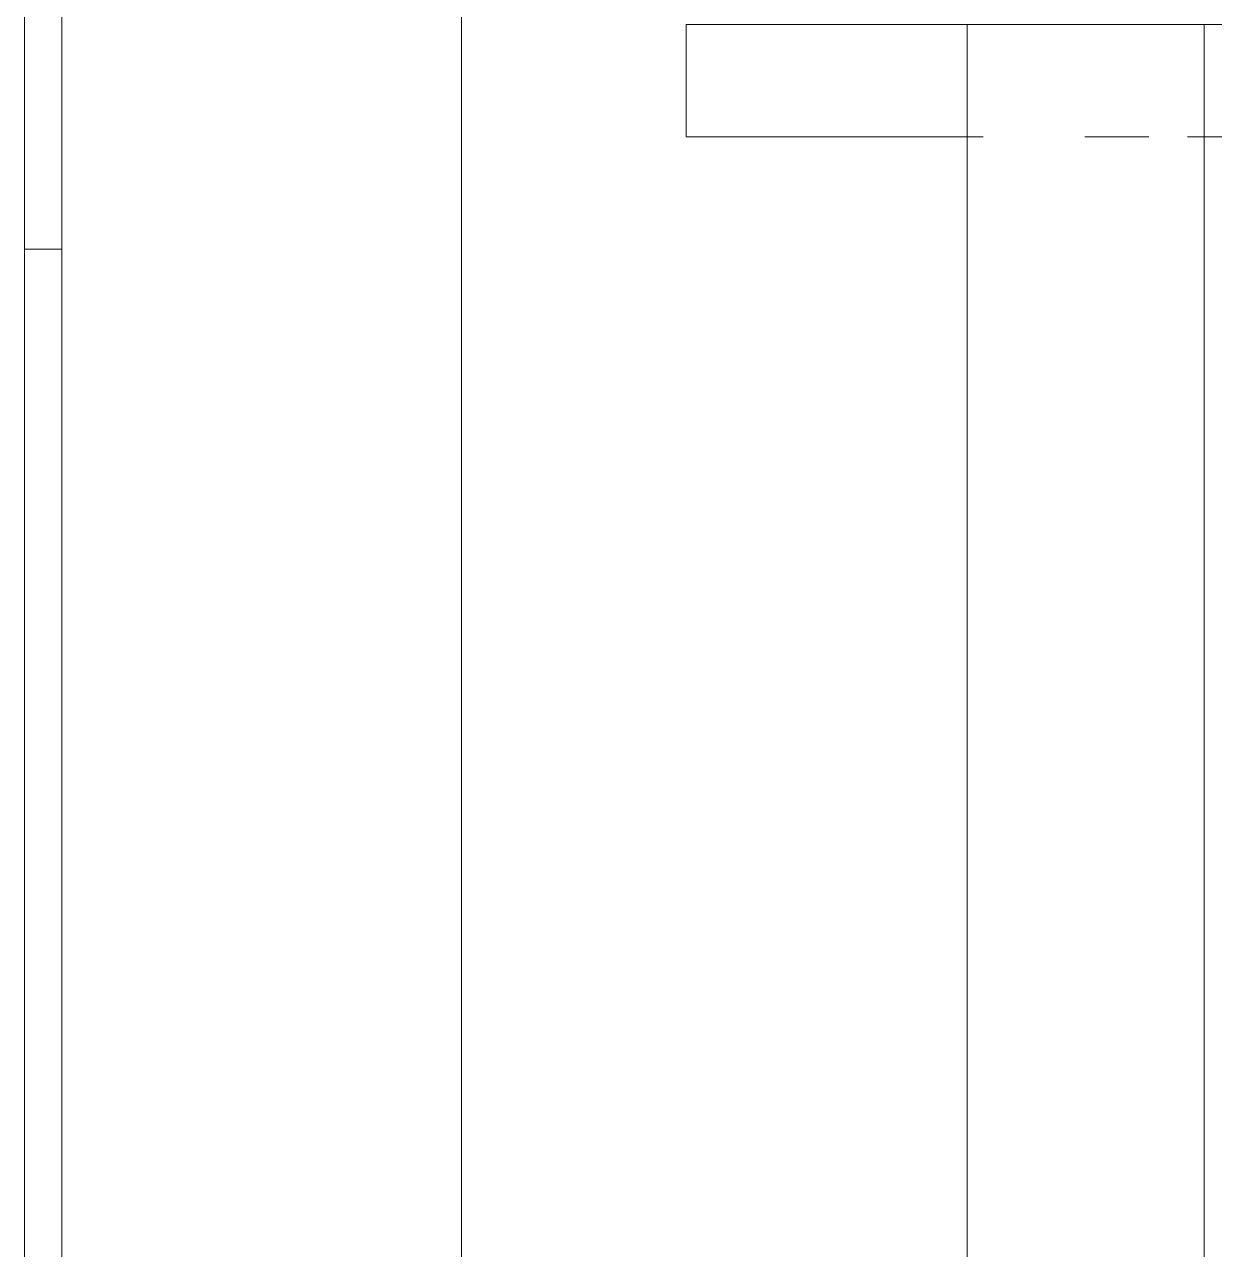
# Model space of a CAD drawing. Header units: millimetres. Extents: x 35540 to 832230, y -10956 to 416550.
# Drawn here: x 197633.1 to 197728.4, y 41959.3 to 42057.5 of the extents above; entities that cross this region are included whole.
import ezdxf

# ---------------------------------------------------------------- set-up
doc = ezdxf.new("R2010")
doc.units = ezdxf.units.MM
doc.layers.add('Q-CASE', color=31, linetype='Continuous', lineweight=5)

# ---------------------------------------------------------------- blocks, each defined once
blk = doc.blocks.new('DLN_Cat Ladder - 750x750x5000 _WDH_-9766194-2_F U_F_A_')
at = {"layer": 'Q-CASE'}
for p, q in [((-171.3, -708.803), (-171.3, -609)), ((-171.3, -708.803), (-171.3, -609)), ((-171.3, -609), (-171.3, -708.803)), ((-180.3, -699), (-180.3, -708.773)), ((-180.3, -699), (-180.3, -708.821)), ((-180.3, -699), (-180.3, -749)), ((-180.3, -708.821), (-180.3, -699)), ((-180.3, -699), (-180.3, -708.773)), ((-180.3, -708.773), (-180.3, -699)), ((-171.3, -708.851), (-171.3, -699)), ((-180.3, -707.824), (-180.3, -707.5)), ((-180.3, -707.5), (-180.3, -710.282)), ((-180.3, -708.773), (-180.3, -707.5)), ((-180.3, -707.5), (-180.3, -707.824)), ((-180.3, -708.773), (-180.3, -707.5)), ((-180.3, -707.5), (-180.3, -710.282)), ((-180.3, -708.773), (-180.3, -707.5)), ((-180.3, -707.5), (-180.3, -707.824)), ((-180.3, -707.824), (-180.3, -707.5)), ((-180.3, -707.5), (-180.3, -707.824)), ((269.7, -707.5), (-180.3, -707.5)), ((-180.3, -710.282), (-180.3, -707.5)), ((-180.3, -707.5), (-180.3, -710.282)), ((-171.3, -707.5), (-177.632, -707.5)), ((-171.3, -707.5), (-177.632, -707.5)), ((-171.3, -707.5), (-177.632, -707.5)), ((-171.3, -707.5), (-177.632, -707.5)), ((-171.3, -707.5), (-177.632, -707.5)), ((-171.3, -707.5), (-177.632, -707.5)), ((-171.3, -707.5), (-177.632, -707.5)), ((-171.3, -707.5), (-177.632, -707.5)), ((-171.3, -707.5), (-177.632, -707.5)), ((-171.3, -707.5), (-177.632, -707.5)), ((-171.3, -707.5), (-177.632, -707.5)), ((-171.3, -707.5), (-177.632, -707.5)), ((-171.3, -707.5), (-177.632, -707.5)), ((-171.3, -707.5), (-177.632, -707.5)), ((-171.3, -707.5), (-177.632, -707.5)), ((-171.3, -707.5), (-177.632, -707.5)), ((-171.3, -707.5), (-177.632, -707.5)), ((260.7, -707.5), (-171.3, -707.5)), ((260.7, -707.5), (-171.3, -707.5)), ((260.7, -707.5), (-171.3, -707.5)), ((260.7, -707.5), (-171.3, -707.5)), ((260.7, -707.5), (-171.3, -707.5)), ((260.7, -707.5), (-171.3, -707.5)), ((260.7, -707.5), (-171.3, -707.5)), ((260.7, -707.5), (-171.3, -707.5)), ((260.7, -707.5), (-171.3, -707.5)), ((260.7, -707.5), (-171.3, -707.5)), ((260.7, -707.5), (-171.3, -707.5)), ((260.7, -707.5), (-171.3, -707.5)), ((260.7, -707.5), (-171.3, -707.5)), ((260.7, -707.5), (-171.3, -707.5)), ((260.7, -707.5), (-171.3, -707.5)), ((-180.3, -710.282), (-180.3, -707.824)), ((-180.3, -707.824), (-180.3, -708.773)), ((-180.3, -707.824), (-180.3, -710.282)), ((-180.3, -710.282), (-180.3, -707.824)), ((-180.3, -707.824), (-180.3, -710.282)), ((-180.3, -710.282), (-180.3, -708.773)), ((-180.3, -708.773), (-180.3, -710.282)), ((-180.3, -710.282), (-180.3, -708.773)), ((-180.3, -710.282), (-180.3, -708.773)), ((-180.3, -716.9), (-180.3, -710.282)), ((-180.3, -710.282), (-180.3, -714.541)), ((-180.3, -712.25), (-180.3, -710.282)), ((-180.3, -710.282), (-180.3, -712.25)), ((-180.3, -712.25), (-180.3, -710.282)), ((-180.3, -710.282), (-180.3, -712.25)), ((-180.3, -712.25), (-180.3, -710.282)), ((-180.3, -710.282), (-180.3, -712.25)), ((-180.3, -712.25), (-180.3, -710.282)), ((-180.3, -710.282), (-180.3, -714.541)), ((-180.3, -714.541), (-180.3, -710.282)), ((-180.3, -710.282), (-180.3, -716.9)), ((-180.3, -711.941), (-180.3, -717.057)), ((-180.3, -717.057), (-180.3, -711.941)), ((-180.3, -714.541), (-180.3, -712.25)), ((-180.3, -712.25), (-180.3, -716.9)), ((-180.3, -714.541), (-180.3, -712.25)), ((-180.3, -712.25), (-180.3, -716.9)), ((-180.3, -714.541), (-180.3, -712.25)), ((-180.3, -712.25), (-180.3, -714.541)), ((-180.3, -716.9), (-180.3, -712.25)), ((-171.3, -717.057), (-171.3, -711.941)), ((-180.3, -714.541), (-180.3, -716.9)), ((-180.3, -716.9), (-180.3, -714.541)), ((-180.3, -716.9), (-180.3, -714.541)), ((-180.3, -716.9), (-180.3, -714.541)), ((-180.3, -714.541), (-180.3, -716.9)), ((-180.3, -714.541), (-180.3, -716.9)), ((-180.3, -716.9), (-180.3, -714.541)), ((-180.3, -717), (-180.3, -716.9)), ((-180.3, -716.9), (-180.3, -717)), ((-180.3, -717), (-180.3, -716.9)), ((-180.3, -716.9), (-180.3, -717)), ((-180.3, -717), (-180.3, -716.9)), ((-180.3, -716.9), (-180.3, -717)), ((-180.3, -717), (-180.3, -716.9)), ((-180.3, -716.9), (-180.3, -717)), ((-180.3, -717), (-180.3, -716.9)), ((-180.3, -716.9), (-180.3, -717)), ((-180.3, -717), (-180.3, -716.9)), ((-180.3, -716.9), (-180.3, -717)), ((-180.3, -723.718), (-180.3, -717)), ((-180.3, -717), (-180.3, -719.459)), ((-180.3, -721.75), (-180.3, -717)), ((-180.3, -717), (-180.3, -719.459)), ((-180.3, -719.459), (-180.3, -717)), ((-180.3, -717), (-180.3, -719.459)), ((-180.3, -719.459), (-180.3, -717)), ((-180.3, -717), (-180.3, -719.459)), ((-180.3, -719.459), (-180.3, -717)), ((-180.3, -717), (-180.3, -719.459)), ((-180.3, -719.459), (-180.3, -717)), ((-180.3, -717), (-180.3, -719.459)), ((-180.3, -719.459), (-180.3, -723.718)), ((-180.3, -719.459), (-180.3, -721.75)), ((-180.3, -721.75), (-180.3, -719.459)), ((-180.3, -719.459), (-180.3, -721.75)), ((-180.3, -721.75), (-180.3, -719.459)), ((-180.3, -719.459), (-180.3, -721.75)), ((-180.3, -721.75), (-180.3, -719.459)), ((-180.3, -719.459), (-180.3, -721.75)), ((-180.3, -723.718), (-180.3, -719.459)), ((-180.3, -719.459), (-180.3, -721.75)), ((-180.3, -723.718), (-180.3, -721.75)), ((-180.3, -721.75), (-180.3, -723.718)), ((-180.3, -723.718), (-180.3, -721.75)), ((-180.3, -721.75), (-180.3, -723.718)), ((-180.3, -723.718), (-180.3, -721.75)), ((-180.3, -721.75), (-180.3, -723.718)), ((-180.3, -723.718), (-180.3, -721.75)), ((-180.3, -721.75), (-180.3, -723.718)), ((-180.3, -721.75), (-180.3, -723.718)), ((-180.3, -726.5), (-180.3, -723.718)), ((-180.3, -723.718), (-180.3, -726.5)), ((-180.3, -726.5), (-180.3, -723.718)), ((-180.3, -723.718), (-180.3, -726.176)), ((-180.3, -726.5), (-180.3, -723.718)), ((-180.3, -723.718), (-180.3, -725.227)), ((-180.3, -726.176), (-180.3, -723.718)), ((-180.3, -723.718), (-180.3, -726.5)), ((-180.3, -726.5), (-180.3, -723.718)), ((-180.3, -723.718), (-180.3, -725.227)), ((-180.3, -726.5), (-180.3, -723.718)), ((-180.3, -723.718), (-180.3, -726.5)), ((-180.3, -725.227), (-180.3, -726.5)), ((-180.3, -725.227), (-180.3, -726.176)), ((-180.3, -725.227), (-180.3, -749)), ((-180.3, -725.227), (-180.3, -749)), ((-180.3, -749), (-180.3, -725.227)), ((-171.3, -749), (-171.3, -725.197)), ((-171.3, -749), (-171.3, -725.197)), ((-171.3, -725.197), (-171.3, -749)), ((-180.3, -725.331), (-180.3, -747.296)), ((-180.3, -742.301), (-180.3, -725.331)), ((-180.3, -726.176), (-180.3, -726.5)), ((-180.3, -726.5), (-180.3, -726.176)), ((-180.3, -726.176), (-180.3, -726.5)), ((-171.3, -749), (-171.3, -725.299)), ((-180.3, -726.5), (269.7, -726.5)), ((-178.853, -726.5), (-171.3, -726.5)), ((-178.853, -726.5), (-171.3, -726.5)), ((-178.853, -726.5), (-171.3, -726.5)), ((-178.853, -726.5), (-171.3, -726.5)), ((-178.853, -726.5), (-171.3, -726.5)), ((-178.853, -726.5), (-171.3, -726.5)), ((-178.853, -726.5), (-171.3, -726.5)), ((-178.853, -726.5), (-171.3, -726.5)), ((-178.853, -726.5), (-171.3, -726.5)), ((-178.853, -726.5), (-171.3, -726.5)), ((-178.853, -726.5), (-171.3, -726.5)), ((-178.853, -726.5), (-171.3, -726.5)), ((-178.853, -726.5), (-171.3, -726.5)), ((-178.853, -726.5), (-171.3, -726.5)), ((-178.853, -726.5), (-171.3, -726.5)), ((-178.853, -726.5), (-171.3, -726.5)), ((-178.853, -726.5), (-171.3, -726.5)), ((-171.3, -726.5), (260.7, -726.5)), ((-171.3, -726.5), (260.7, -726.5)), ((-171.3, -726.5), (260.7, -726.5)), ((-171.3, -726.5), (260.7, -726.5)), ((-171.3, -726.5), (260.7, -726.5)), ((-171.3, -726.5), (260.7, -726.5)), ((-171.3, -726.5), (260.7, -726.5)), ((-171.3, -726.5), (260.7, -726.5)), ((-171.3, -726.5), (260.7, -726.5)), ((-171.3, -726.5), (260.7, -726.5)), ((-171.3, -726.5), (260.7, -726.5)), ((-171.3, -726.5), (260.7, -726.5)), ((-171.3, -726.5), (260.7, -726.5)), ((-171.3, -726.5), (260.7, -726.5)), ((-171.3, -726.5), (260.7, -726.5)), ((-171.3, -726.5), (260.7, -726.5)), ((-171.3, -726.5), (260.7, -726.5)), ((-180.3, -747.296), (-180.3, -742.301)), ((-180.3, -747.296), (-180.3, -749)), ((-180.3, -749), (-180.3, -747.296)), ((-180.3, -749), (-171.3, -749)), ((-180.3, -749), (-171.3, -749)), ((-171.3, -749), (-180.3, -749)), ((286.7, -767), (-197.3, -767)), ((-194.3, -767), (283.7, -767)), ((-189.3, -767), (277.656, -767)), ((277.656, -767), (-189.3, -767)), ((283.7, -799), (-194.3, -799)), ((-189.3, -799), (-162.3, -799)), ((251.7, -799), (-162.3, -799)), ((-162.3, -799), (251.7, -799)), ((-162.3, -799), (-162.3, -802)), ((-162.3, -799), (-162.3, -802)), ((-162.3, -802), (-162.3, -799)), ((-162.3, -802), (-162.3, -799)), ((-162.3, -799), (251.7, -799)), ((251.7, -799), (-162.3, -799)), ((-162.3, -799), (251.7, -799)), ((-162.3, -802), (-197.3, -802)), ((-197.3, -802), (286.7, -802)), ((251.7, -802), (-162.3, -802)), ((-162.3, -802), (251.7, -802)), ((251.7, -802), (-162.3, -802)), ((-162.3, -802), (251.7, -802)), ((251.7, -802), (-162.3, -802))]:
    blk.add_line(p, q, dxfattribs=at)
at = {"layer": 'Q-CASE', "flags": 128}
blk.add_lwpolyline([(267.032, -707.5), (260.7, -707.5), (-171.3, -707.5)], dxfattribs=at)
blk.add_lwpolyline([(267.032, -707.5), (260.7, -707.5), (-171.3, -707.5)], dxfattribs=at)

msp = doc.modelspace()

# ---------------------------------------------------------------- block references
at = {"layer": 'Q-CASE', "rotation": 269.9999999999997}
msp.add_blockref('DLN_Cat Ladder - 750x750x5000 _WDH_-9766194-2_F U_F_A_', (198435.119, 41877.186), dxfattribs=at)

doc.saveas('drawing.dxf')
